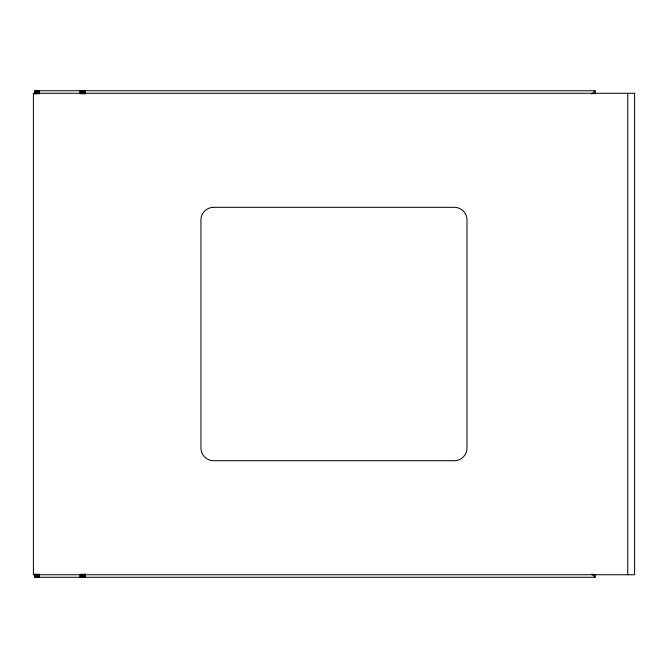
<?xml version="1.0" encoding="UTF-8"?>
<svg xmlns="http://www.w3.org/2000/svg" width="668" height="668" viewBox="0 0 668 668"><rect width="100%" height="100%" fill="white"/><g stroke="black" fill="none" stroke-linecap="round" stroke-linejoin="round"><path stroke-width="1" d="M85.287 90.748L85.07 93.904M591.881 93.979L595.113 90.748L34.753 90.748L34.753 93.871M213.601 207.314L454.34 207.314A12.667 12.667 0 0 1 467.007 219.981L467.007 448.044A12.667 12.667 0 0 1 454.34 460.711L213.601 460.711A12.667 12.667 0 0 1 200.934 448.044L200.934 219.981A12.667 12.667 0 0 1 213.601 207.314M595.113 574.163L595.113 577.277L34.753 577.277L34.753 574.154M591.881 574.046L595.113 577.277M85.287 577.277L85.07 574.113M627.761 93.278L627.761 574.747M595.113 90.748L595.113 93.862M84.828 90.748L84.828 93.871M84.828 574.154L84.828 577.277M84.293 90.748L84.293 93.871M84.293 574.154L84.293 577.277M83.583 90.748L83.583 93.871M83.583 574.154L83.583 577.277M82.723 90.748L82.723 93.871M82.723 574.154L82.723 577.277M81.788 90.748L81.788 93.871M81.788 574.154L81.788 577.277M80.828 90.748L80.828 93.871M80.828 574.154L80.828 577.277M79.901 90.748L79.901 93.871M79.901 574.154L79.901 577.277M39.454 90.748L39.454 93.871M39.454 574.154L39.454 577.277M38.544 90.748L38.544 93.871M38.544 574.154L38.544 577.277M37.617 90.748L37.617 93.871M37.617 574.154L37.617 577.277M36.748 90.748L36.748 93.871M36.748 574.154L36.748 577.277M35.989 90.748L35.989 93.871M35.989 574.154L35.989 577.277M35.387 90.748L35.387 93.871M35.387 574.154L35.387 577.277M34.978 90.748L34.978 93.871M34.978 574.154L34.978 577.277M634.6 93.278L33.4 93.278L33.4 574.747L634.6 574.747L634.6 93.278"/></g></svg>
